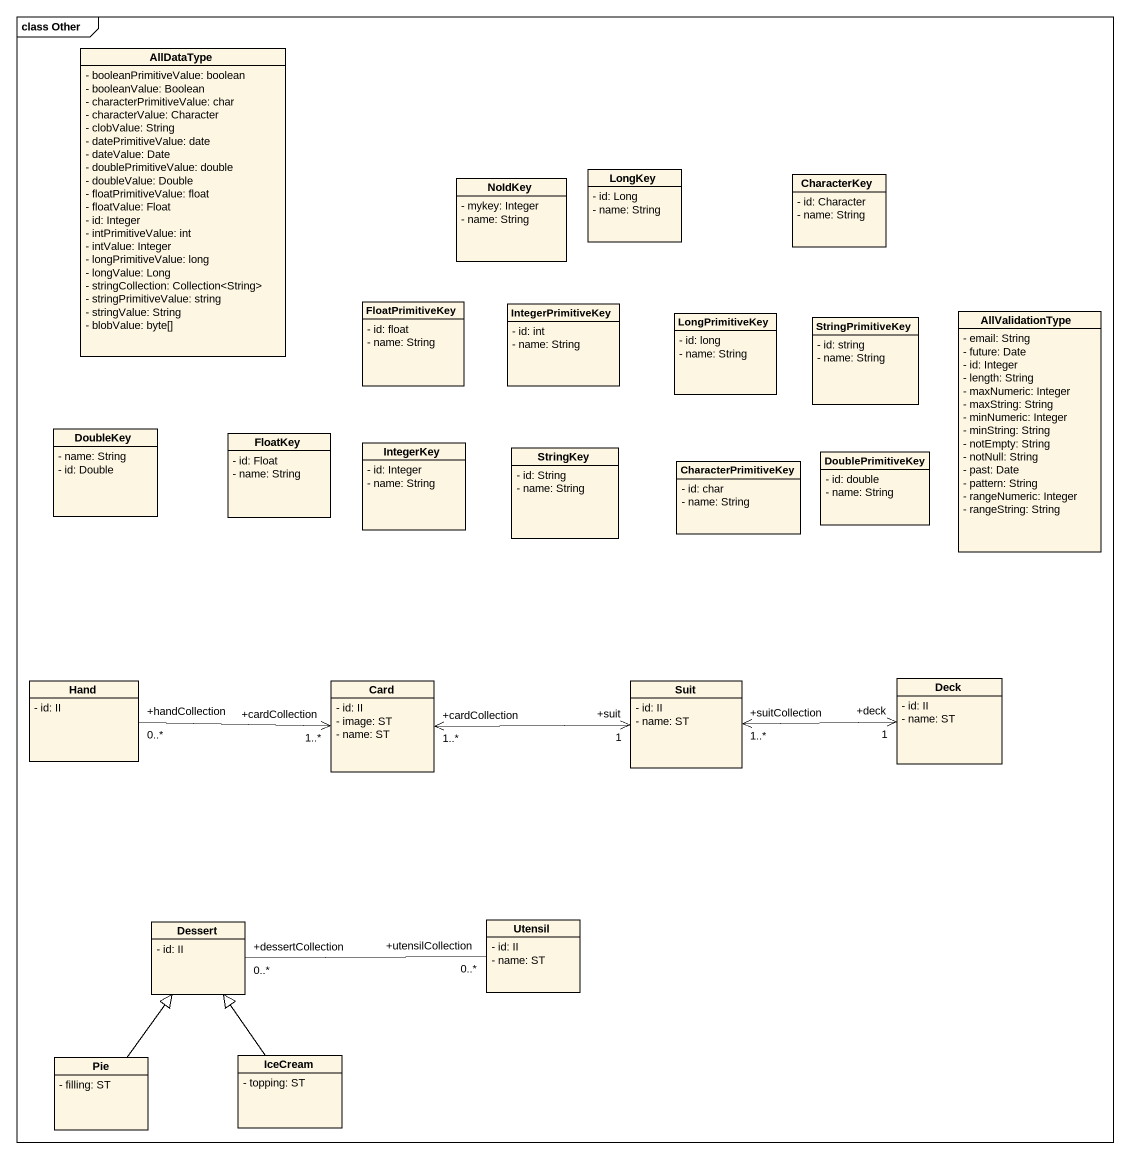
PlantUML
@startuml
mainframe class Other
hide circle
hide empty members
skinparam classAttributeIconSize 0
class AllDataType {
  - booleanPrimitiveValue: boolean
  - booleanValue: Boolean
  - characterPrimitiveValue: char
  - characterValue: Character
  - clobValue: String
  - datePrimitiveValue: date
  - dateValue: Date
  - doublePrimitiveValue: double
  - doubleValue: Double
  - floatPrimitiveValue: float
  - floatValue: Float
  - id: Integer
  - intPrimitiveValue: int
  - intValue: Integer
  - longPrimitiveValue: long
  - longValue: Long
  - stringCollection: Collection<String>
  - stringPrimitiveValue: string
  - stringValue: String
  - blobValue: byte[]
}
class NoIdKey {
  - mykey: Integer
  - name: String
}
class LongKey {
  - id: Long
  - name: String
}
class CharacterKey {
  - id: Character
  - name: String
}
class FloatPrimitiveKey {
  - id: float
  - name: String
}
class IntegerPrimitiveKey {
  - id: int
  - name: String
}
class LongPrimitiveKey {
  - id: long
  - name: String
}
class StringPrimitiveKey {
  - id: string
  - name: String
}
class AllValidationType {
  - email: String
  - future: Date
  - id: Integer
  - length: String
  - maxNumeric: Integer
  - maxString: String
  - minNumeric: Integer
  - minString: String
  - notEmpty: String
  - notNull: String
  - past: Date
  - pattern: String
  - rangeNumeric: Integer
  - rangeString: String
}
class DoubleKey {
  - name: String
  - id: Double
}
class FloatKey {
  - id: Float
  - name: String
}
class IntegerKey {
  - id: Integer
  - name: String
}
class StringKey {
  - id: String
  - name: String
}
class CharacterPrimitiveKey {
  - id: char
  - name: String
}
class DoublePrimitiveKey {
  - id: double
  - name: String
}
class Hand {
  - id: II
}
class "Card" as Card_ {
  - id: II
  - image: ST
  - name: ST
}
class Suit {
  - id: II
  - name: ST
}
class Deck {
  - id: II
  - name: ST
}
class Dessert {
  - id: II
}
class Utensil {
  - id: II
  - name: ST
}
class Pie {
  - filling: ST
}
class IceCream {
  - topping: ST
}
Hand "+handCollection\n0..*" -right-> "+cardCollection\n1..*" Card_
Card_ "+cardCollection\n1..*" <-right-> "+suit\n1" Suit
Suit "+suitCollection\n1..*" <-right-> "+deck\n1" Deck
Dessert "+dessertCollection\n0..*" -right- "+utensilCollection\n0..*" Utensil
Pie -up-|> Dessert
IceCream -up-|> Dessert
@enduml
